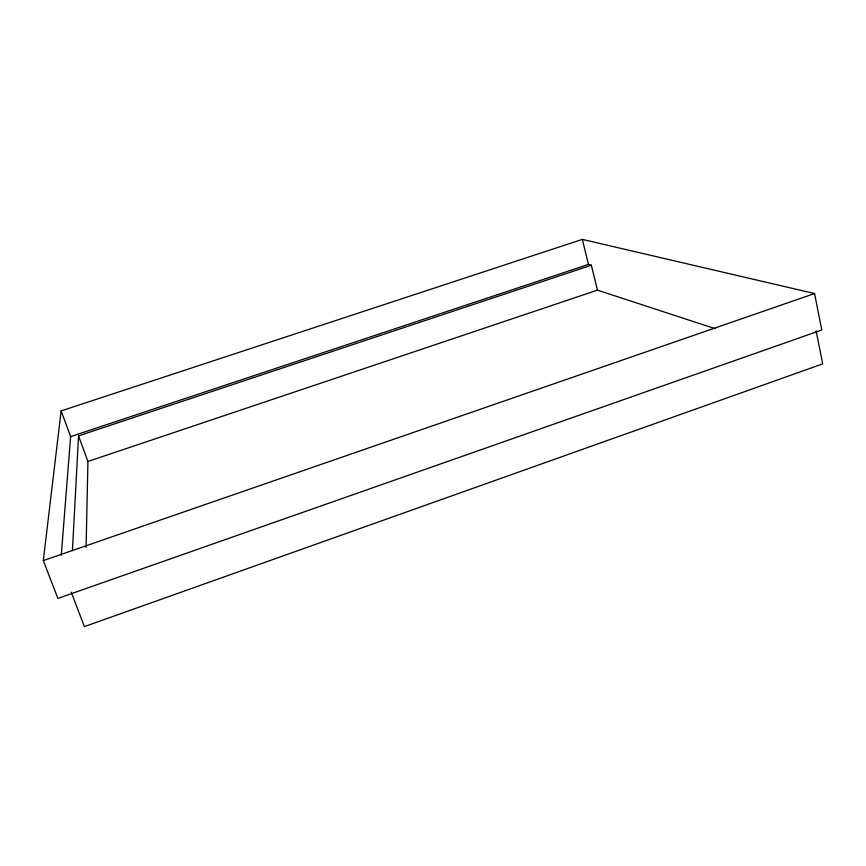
<?xml version="1.0" encoding="UTF-8"?>
<svg xmlns="http://www.w3.org/2000/svg" width="866" height="866" viewBox="0 0 866 866"><rect width="100%" height="100%" fill="white"/><g stroke="black" fill="none" stroke-linecap="round" stroke-linejoin="round"><path stroke-width="1.3" d="M86.091 547.388L87.931 461.459L78.546 435.879L591.348 265.234L597.443 290.153L715.186 328.679M72.419 550.614L78.546 435.879M61.28 555.279L70.622 436.626L61.14 410.906L582.32 239.384L814.549 293.542L821.78 330L57.881 598.417L43.3 560.594L61.14 410.906M43.3 560.594L814.549 293.542M87.931 461.459L597.443 290.153M70.622 436.626L588.458 264.422L591.348 265.234M71.261 592.214L84.392 626.616L822.7 363.872L816.118 330.899M582.32 239.384L588.458 264.422"/></g></svg>
